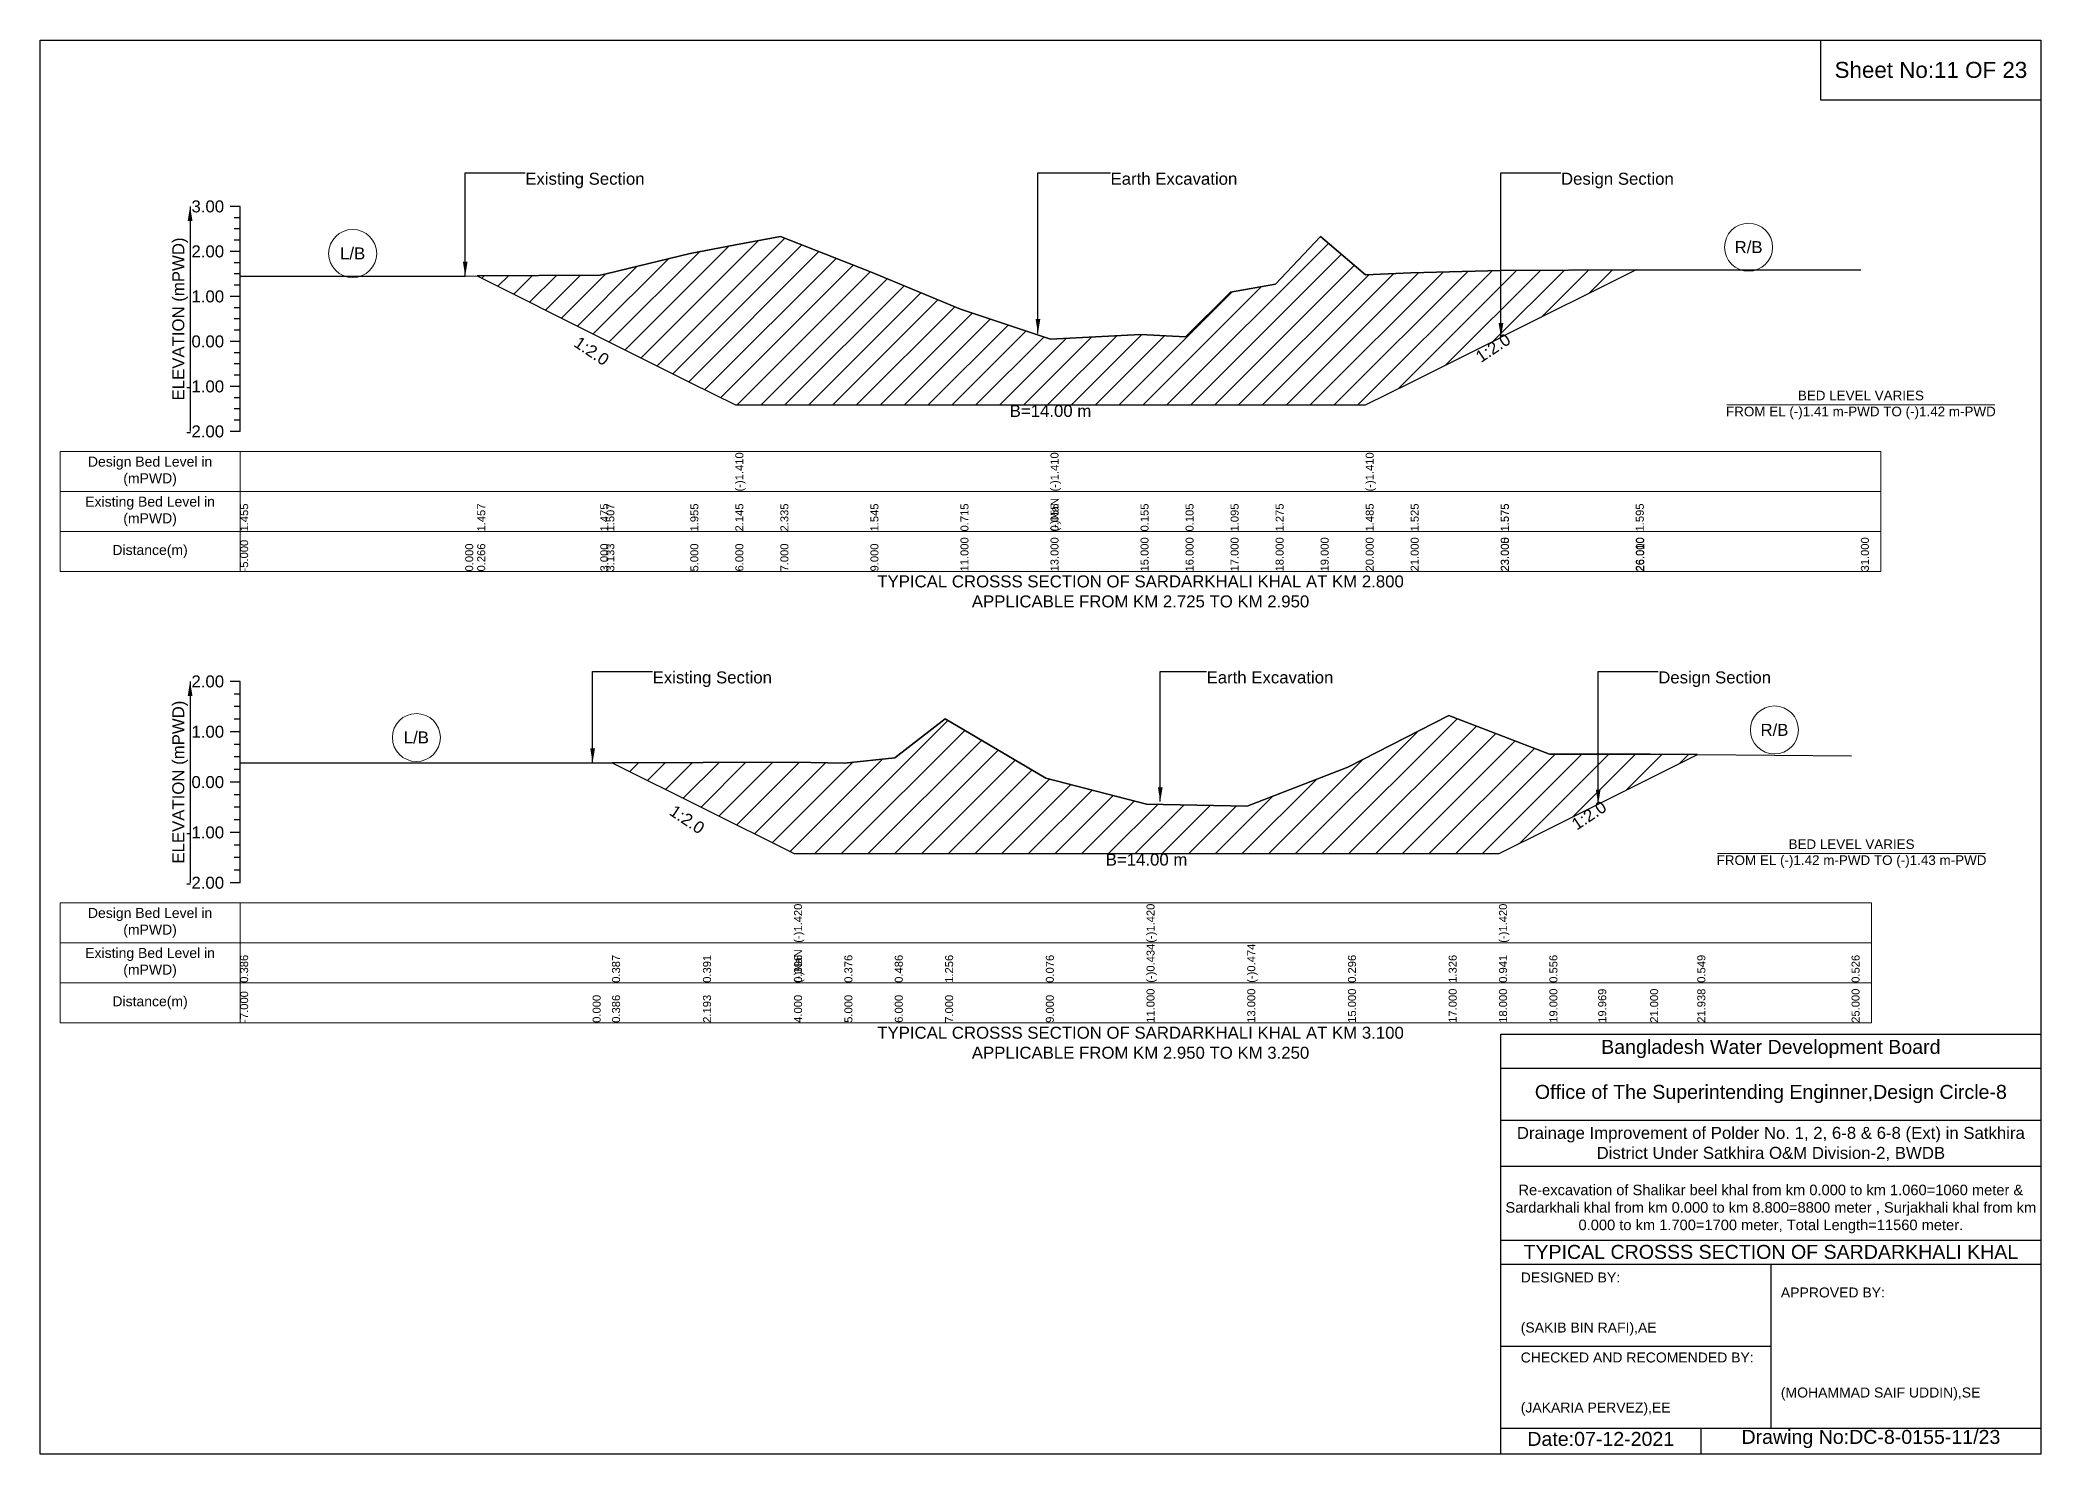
# Model space of a CAD drawing. Header units: inches. Extents: x 93000 to 506000, y -4242 to 0.
# Drawn here: x 200000 to 206000, y -4242 to 0 of the extents above; entities that cross this region are included whole.
import ezdxf

# ---------------------------------------------------------------- set-up
doc = ezdxf.new("R2010")
doc.units = ezdxf.units.IN
doc.header["$LTSCALE"] = 7
doc.header["$MEASUREMENT"] = 0
for name, color, linetype, lineweight in [('Cross section Data Border', 7, 'Continuous', 9), ('Cross Section Labels', 7, 'Continuous', 9), ('Existing_Bed_Level for Xsection', 7, 'Continuous', 25)]:
    doc.layers.add(name, color=color, linetype=linetype, lineweight=lineweight)
doc.styles.get("Standard").update_dxf_attribs({"font": 'arial.ttf'})
doc.dimstyles.get("Standard").update_dxf_attribs({"dimtxt": 0.18, "dimasz": 0.18, "dimexe": 0.18, "dimexo": 0.0625, "dimgap": 0.09, "dimtad": 0, "dimtih": 1, "dimtoh": 1, "dimdec": 4, "dimzin": 0, "dimdsep": 46, "dimtxsty": 'Standard', "dimcen": 0.09, "dimadec": 0, "dimazin": 0, "dimtfac": 1, "dimtdec": 4, "dimtofl": 0, "dimtmove": 0, "dimatfit": 3, "dimfxl": 1, "dimtolj": 1, "dimtzin": 0, "dimarcsym": 0})

msp = doc.modelspace()

# ---------------------------------------------------------------- hatches: boundary and pattern name
at = {"layer": 'Existing_Bed_Level for Xsection'}
h = msp.add_hatch(dxfattribs=at)
h.set_pattern_fill('ANSI31', color=256, scale=405, style=0)
h.paths.add_polyline_path([(201311, -707.8), (201680, -892.3), (201698, -901.3), (201950, -1027.3), (202085, -1094.8), (202220, -1094.8), (202490, -1094.8), (202760, -1094.8), (203030, -1094.8), (203300, -1094.8), (203435, -1094.8), (203570, -1094.8), (203705, -1094.8), (203840, -1094.8), (203975, -1094.8), (204110, -1027.3), (204380, -892.3), (204380.7, -891.9), (204785, -689.8), (204786.4, -689.1), (204785, -689.1), (204380.7, -691.8), (204380, -691.8), (204110, -698.6), (203975, -704), (203840, -589.2), (203705, -732.3), (203570, -756.6), (203435, -890.2), (203300, -883.5), (203030, -897), (202760, -807.9), (202490, -695.9), (202220, -589.2), (202085, -614.9), (201950, -640.5), (201698, -701), (201680, -705.3)])
h = msp.add_hatch(dxfattribs=at)
h.set_pattern_fill('ANSI31', color=256, scale=453, style=0)
h.paths.add_polyline_path([(201715.3, -2168), (201988.1, -2304.4), (202261, -2440.8), (202412, -2440.8), (202563, -2440.8), (202714, -2440.8), (203016, -2440.8), (203318, -2440.8), (203620, -2440.8), (203922, -2440.8), (204224, -2440.8), (204375, -2440.8), (204526, -2365.3), (204672.3, -2292.2), (204828, -2214.3), (204969.6, -2143.5), (204828, -2142.5), (204672.3, -2142.5), (204526, -2142.5), (204375, -2084.3), (204224, -2026.2), (203922, -2181.7), (203620, -2298), (203318, -2292), (203016, -2214.9), (202714, -2036.8), (202563, -2153), (202412, -2169.7), (202261, -2166.6), (201988.1, -2167.3)])

# ---------------------------------------------------------------- linework, layer by layer
for points in [[(200000, 0), (206000, 0), (206000, -4242), (200000, -4242)], [(205340, 0), (206000, 0), (206000, -180), (205340, -180)]]:
    msp.add_lwpolyline(points, close=True)
for points in [[(204380, -4242), (204380, -2982), (206000, -2982)], [(204380, -3084), (206000, -3084)], [(204380, -3240), (206000, -3240)], [(204380, -3378), (206000, -3378)], [(204380, -3600), (206000, -3600)], [(204380, -3672), (206000, -3672)], [(205190, -3672), (205190, -4164)], [(204380, -3918), (205190, -3918)], [(204380, -4164), (206000, -4164)], [(204980, -4164), (204980, -4242)]]:
    msp.add_lwpolyline(points)
at = {"layer": 'Cross section Data Border'}
for points in [[(200060, -1234.4), (205520, -1234.4), (205520, -1594.4), (200060, -1594.4)], [(200060, -2588.4), (205492, -2588.4), (205492, -2948.4), (200060, -2948.4)]]:
    msp.add_lwpolyline(points, close=True, dxfattribs=at)
for points in [[(200600, -1234.4), (200600, -1594.4)], [(200060, -1354.4), (205520, -1354.4)], [(200060, -1474.4), (205520, -1474.4)], [(200600, -2588.4), (200600, -2948.4)], [(200060, -2708.4), (205492, -2708.4)], [(200060, -2828.4), (205492, -2828.4)]]:
    msp.add_lwpolyline(points, dxfattribs=at)
at = {"layer": 'Cross Section Labels'}
for points in [[(205058.1, -1094.8), (205861.9, -1094.8)], [(205030.1, -2440.8), (205833.9, -2440.8)]]:
    msp.add_lwpolyline(points, dxfattribs=at)
for centre in [(200937.5, -640.5), (205123.2, -621.6), (201128.5, -2092.6), (205200.8, -2069.8)]:
    msp.add_circle(centre, 72, dxfattribs=at)
at = {"layer": 'Existing_Bed_Level for Xsection'}
for points in [[(200600, -499.4), (200570, -499.4)], [(200600, -533.2), (200582, -533.2)], [(200600, -1174.4), (200600, -1039.4), (200600, -904.4), (200600, -769.4), (200600, -634.4), (200600, -499.4)], [(200600, -566.9), (200582, -566.9)], [(200600, -708), (201275, -708), (201311, -707.8), (201680, -705.3), (201698, -701), (201950, -640.5), (202085, -614.9), (202085, -614.9), (202220, -589.2), (202490, -695.9), (202760, -807.9), (203030, -897), (203030, -897), (203300, -883.5), (203435, -890.2), (203570, -756.6), (203705, -732.3), (203840, -589.2), (203975, -704), (203975, -704), (204110, -698.6), (204380, -691.8), (204380.7, -691.8), (204785, -689.1), (204786.4, -689.1), (205460, -689.1)], [(200600, -634.4), (200570, -634.4)], [(200600, -600.7), (200582, -600.7)], [(200600, -668.2), (200582, -668.2)], [(200600, -701.9), (200582, -701.9)], [(200600, -769.4), (200570, -769.4)], [(200600, -735.7), (200582, -735.7)], [(200600, -803.2), (200582, -803.2)], [(200600, -836.9), (200582, -836.9)], [(200600, -870.7), (200582, -870.7)], [(200600, -904.4), (200570, -904.4)], [(200600, -938.2), (200582, -938.2)], [(200600, -971.9), (200582, -971.9)], [(200600, -1005.7), (200582, -1005.7)], [(200600, -1039.4), (200570, -1039.4)], [(200600, -1073.2), (200582, -1073.2)], [(200600, -1106.9), (200582, -1106.9)], [(200600, -1174.4), (200570, -1174.4)], [(200600, -1140.7), (200582, -1140.7)], [(200600, -1924.4), (200570, -1924.4)], [(200600, -1962.2), (200582, -1962.2)], [(200600, -2528.4), (200600, -2377.4), (200600, -2226.4), (200600, -2075.4), (200600, -1924.4)], [(200600, -1999.9), (200582, -1999.9)], [(200600, -2037.7), (200582, -2037.7)], [(200600, -2168.1), (201657, -2168.1), (201715.3, -2168), (201988.1, -2167.3), (202261, -2166.6), (202261, -2166.6), (202412, -2169.7), (202563, -2153), (202714, -2036.8), (203016, -2214.9), (203318, -2292), (203318, -2292), (203620, -2298), (203922, -2181.7), (204224, -2026.2), (204375, -2084.3), (204375, -2084.3), (204526, -2142.5), (204672.3, -2142.5), (204828, -2142.5), (204969.6, -2143.5), (205432, -2147)], [(200600, -2075.4), (200570, -2075.4)], [(200600, -2113.2), (200582, -2113.2)], [(200600, -2150.9), (200582, -2150.9)], [(200600, -2188.7), (200582, -2188.7)], [(200600, -2226.4), (200570, -2226.4)], [(200600, -2264.2), (200582, -2264.2)], [(200600, -2301.9), (200582, -2301.9)], [(200600, -2339.7), (200582, -2339.7)], [(200600, -2377.4), (200570, -2377.4)], [(200600, -2415.2), (200582, -2415.2)], [(200600, -2452.9), (200582, -2452.9)], [(200600, -2490.7), (200582, -2490.7)], [(200600, -2528.4), (200570, -2528.4)]]:
    msp.add_lwpolyline(points, dxfattribs=at)
for points in [[(201311, -707.8), (201311, -707.8), (201680, -892.3), (201698, -901.3), (201950, -1027.3), (202085, -1094.8), (202085, -1094.8), (202220, -1094.8), (202490, -1094.8), (202760, -1094.8), (203030, -1094.8), (203030, -1094.8), (203300, -1094.8), (203435, -1094.8), (203570, -1094.8), (203705, -1094.8), (203840, -1094.8), (203975, -1094.8), (203975, -1094.8), (204110, -1027.3), (204380, -892.3), (204380.7, -891.9), (204785, -689.8), (204786.4, -689.1), (204785, -689.1), (204380.7, -691.8), (204380, -691.8), (204110, -698.6), (203975, -704), (203975, -704), (203840, -589.2), (203705, -732.3), (203570, -756.6), (203435, -890.2), (203300, -883.5), (203030, -897), (203030, -897), (202760, -807.9), (202490, -695.9), (202220, -589.2), (202085, -614.9), (202085, -614.9), (201950, -640.5), (201698, -701), (201680, -705.3), (201311, -707.8)], [(201715.3, -2168), (201988.1, -2304.4), (202261, -2440.8), (202261, -2440.8), (202412, -2440.8), (202563, -2440.8), (202714, -2440.8), (203016, -2440.8), (203318, -2440.8), (203318, -2440.8), (203620, -2440.8), (203922, -2440.8), (204224, -2440.8), (204375, -2440.8), (204375, -2440.8), (204526, -2365.3), (204672.3, -2292.2), (204828, -2214.3), (204969.6, -2143.5), (204969.6, -2143.5), (204969.6, -2143.5), (204828, -2142.5), (204672.3, -2142.5), (204526, -2142.5), (204375, -2084.3), (204375, -2084.3), (204224, -2026.2), (203922, -2181.7), (203620, -2298), (203318, -2292), (203318, -2292), (203016, -2214.9), (202714, -2036.8), (202563, -2153), (202412, -2169.7), (202261, -2166.6), (202261, -2166.6), (201988.1, -2167.3)]]:
    msp.add_lwpolyline(points, close=True, dxfattribs=at)

# ---------------------------------------------------------------- texts
at = {"attachment_point": 5}
for s, insert, char_height in [('Sheet No:11 OF 23', (205670, -90), 48), ('Bangladesh Water Development Board', (205190, -3027), 42), ('Office of The Superintending Enginner,Design Circle-8', (205190, -3162), 42)]:
    msp.add_mtext(s, dxfattribs=dict(at, insert=insert, char_height=char_height))
for s, insert, char_height, width, attachment_point in [('Drainage Improvement of Polder No. 1, 2, 6-8 & 6-8 (Ext) in Satkhira District Under Satkhira O&M Division-2, BWDB', (205190, -3312), 36, 1680, 5), ('Re-excavation of Shalikar beel khal from km 0.000 to km 1.060=1060 meter & Sardarkhali khal from km 0.000 to km 8.800=8800 meter , Surjakhali khal from km 0.000 to km 1.700=1700 meter, Total Length=11560 meter.', (205190, -3507), 31.4683, 1620, 5), ('TYPICAL CROSSS SECTION OF SARDARKHALI KHAL', (205190, -3636), 42, 1680, 5), ('DESIGNED BY:^J^J^J(SAKIB BIN RAFI),AE', (204440, -3792), 30, 840, 4), ('APPROVED BY:^J^J^J^J^J^J(MOHAMMAD SAIF UDDIN),SE', (205220, -3912), 30, 840, 4), ('CHECKED AND RECOMENDED BY:^J^J^J(JAKARIA PERVEZ),EE', (204440, -4032), 30, 840, 4), ('Date:07-12-2021', (204680, -4197), 42, 840, 5), ('Drawing No:DC-8-0155-11/23', (205490, -4197), 42, 1320, 5)]:
    msp.add_mtext(s, dxfattribs=dict(insert=insert, char_height=char_height, width=width, attachment_point=attachment_point))
at = {"layer": 'Cross section Data Border', "char_height": 30, "width": 480, "attachment_point": 5}
for s, insert in [('Design Bed Level in (mPWD)', (200330, -1294.4)), ('Existing Bed Level in (mPWD)', (200330, -1414.4)), ('Distance(m)', (200330, -1534.4)), ('Design Bed Level in (mPWD)', (200330, -2648.4)), ('Existing Bed Level in (mPWD)', (200330, -2768.4)), ('Distance(m)', (200330, -2888.4))]:
    msp.add_mtext(s, dxfattribs=dict(at, insert=insert))
at = {"layer": 'Cross Section Labels'}
for s, insert, char_height, attachment_point in [('Existing Section', (201455, -398.2), 36, 1), ('Earth Excavation', (203210, -398.2), 36, 1), ('Design Section', (204560.7, -398.2), 36, 1), ('L/B', (200937.5, -640.5), 36, 5), ('R/B', (205123.2, -621.6), 36, 5), ('BED LEVEL VARIES ^JFROM EL (-)1.41 m-PWD TO (-)1.42 m-PWD', (205460, -1094.8), 28.8, 5), ('B=14.00 m', (203030, -1094.8), 36, 2), ('TYPICAL CROSSS SECTION OF SARDARKHALI KHAL AT KM 2.800^JAPPLICABLE FROM KM 2.725 TO KM 2.950', (203300, -1654.4), 36, 5), ('Existing Section', (201837, -1894.2), 36, 1), ('Earth Excavation', (203498, -1894.2), 36, 1), ('Design Section', (204852.3, -1894.2), 36, 1), ('L/B', (201128.5, -2092.6), 36, 5), ('R/B', (205200.8, -2069.8), 36, 5), ('BED LEVEL VARIES ^JFROM EL (-)1.42 m-PWD TO (-)1.43 m-PWD', (205432, -2440.8), 28.8, 5), ('B=14.00 m', (203318, -2440.8), 36, 2), ('TYPICAL CROSSS SECTION OF SARDARKHALI KHAL AT KM 3.100^JAPPLICABLE FROM KM 2.950 TO KM 3.250', (203300, -3008.4), 36, 5)]:
    msp.add_mtext(s, dxfattribs=dict(at, insert=insert, char_height=char_height, attachment_point=attachment_point))
at = {"layer": 'Cross Section Labels', "char_height": 36, "attachment_point": 2}
for insert, rotation in [((201664.2, -918.1), 326.30993), ((204346.9, -908.8), 33.69007), ((201950.4, -2323.3), 326.30993), ((204634.6, -2311.1), 33.69007)]:
    msp.add_mtext('1:2.0', dxfattribs=dict(at, insert=insert, rotation=rotation))
at = {"layer": 'Existing_Bed_Level for Xsection', "char_height": 36, "attachment_point": 6}
for s, insert in [('3.00', (200552, -499.4)), ('2.00', (200552, -634.4)), ('1.00', (200552, -769.4)), ('0.00', (200552, -904.4)), ('-1.00', (200552, -1039.4)), ('-2.00', (200552, -1174.4)), ('2.00', (200552, -1924.4)), ('1.00', (200552, -2075.4)), ('0.00', (200552, -2226.4)), ('-1.00', (200552, -2377.4)), ('-2.00', (200552, -2528.4))]:
    msp.add_mtext(s, dxfattribs=dict(at, insert=insert))
at = {"layer": 'Existing_Bed_Level for Xsection', "rotation": 90}
for s, insert, char_height, attachment_point in [('ELEVATION (mPWD)', (200420, -836.9), 36, 5), ('(-)1.410', (202085, -1354.4), 24, 1), ('(-)1.410', (203030, -1354.4), 24, 1), ('(-)1.410', (203975, -1354.4), 24, 1), ('(-)NaN', (203030, -1474.4), 24, 1), ('1.455', (200600, -1474.4), 24, 1), ('1.455', (200600, -1474.4), 24, 1), ('1.457', (201311, -1474.4), 24, 1), ('1.475', (201680, -1474.4), 24, 1), ('1.507', (201698, -1474.4), 24, 1), ('1.955', (201950, -1474.4), 24, 1), ('2.145', (202085, -1474.4), 24, 1), ('2.145', (202085, -1474.4), 24, 1), ('2.145', (202085, -1474.4), 24, 1), ('2.335', (202220, -1474.4), 24, 1), ('2.335', (202220, -1474.4), 24, 1), ('1.545', (202490, -1474.4), 24, 1), ('0.715', (202760, -1474.4), 24, 1), ('0.055', (203030, -1474.4), 24, 1), ('0.055', (203030, -1474.4), 24, 1), ('0.155', (203300, -1474.4), 24, 1), ('0.105', (203435, -1474.4), 24, 1), ('1.095', (203570, -1474.4), 24, 1), ('1.275', (203705, -1474.4), 24, 1), ('1.485', (203975, -1474.4), 24, 1), ('1.485', (203975, -1474.4), 24, 1), ('1.485', (203975, -1474.4), 24, 1), ('1.525', (204110, -1474.4), 24, 1), ('1.575', (204380, -1474.4), 24, 1), ('1.575', (204380.7, -1474.4), 24, 1), ('1.595', (204785, -1474.4), 24, 1), ('1.595', (204785, -1474.4), 24, 1), ('1.595', (204785, -1474.4), 24, 1), ('11.000', (202760, -1594.4), 24, 1), ('13.000', (203030, -1594.4), 24, 1), ('13.000', (203030, -1594.4), 24, 1), ('13.000', (203030, -1594.4), 24, 1), ('15.000', (203300, -1594.4), 24, 1), ('16.000', (203435, -1594.4), 24, 1), ('17.000', (203570, -1594.4), 24, 1), ('18.000', (203705, -1594.4), 24, 1), ('19.000', (203840, -1594.4), 24, 1), ('20.000', (203975, -1594.4), 24, 1), ('20.000', (203975, -1594.4), 24, 1), ('20.000', (203975, -1594.4), 24, 1), ('21.000', (204110, -1594.4), 24, 1), ('23.000', (204380, -1594.4), 24, 1), ('23.005', (204380.7, -1594.4), 24, 1), ('26.000', (204785, -1594.4), 24, 1), ('26.010', (204786.4, -1594.4), 24, 1), ('31.000', (205460, -1594.4), 24, 1), ('-5.000', (200600, -1594.4), 24, 1), ('0.000', (201275, -1594.4), 24, 1), ('0.266', (201311, -1594.4), 24, 1), ('3.000', (201680, -1594.4), 24, 1), ('3.133', (201698, -1594.4), 24, 1), ('5.000', (201950, -1594.4), 24, 1), ('6.000', (202085, -1594.4), 24, 1), ('6.000', (202085, -1594.4), 24, 1), ('6.000', (202085, -1594.4), 24, 1), ('7.000', (202220, -1594.4), 24, 1), ('9.000', (202490, -1594.4), 24, 1), ('ELEVATION (mPWD)', (200420, -2226.4), 36, 5), ('(-)1.420', (202261, -2708.4), 24, 1), ('(-)1.420', (203318, -2708.4), 24, 1), ('(-)1.420', (204375, -2708.4), 24, 1), ('0.386', (200600, -2828.4), 24, 1), ('0.386', (200600, -2828.4), 24, 1), ('0.387', (201715.3, -2828.4), 24, 1), ('0.391', (201988.1, -2828.4), 24, 1), ('(-)NaN', (202261, -2828.4), 24, 1), ('0.396', (202261, -2828.4), 24, 1), ('0.396', (202261, -2828.4), 24, 1), ('0.376', (202412, -2828.4), 24, 1), ('0.486', (202563, -2828.4), 24, 1), ('1.256', (202714, -2828.4), 24, 1), ('0.076', (203016, -2828.4), 24, 1), ('(-)0.434', (203318, -2828.4), 24, 1), ('(-)0.434', (203318, -2828.4), 24, 1), ('(-)0.434', (203318, -2828.4), 24, 1), ('(-)0.474', (203620, -2828.4), 24, 1), ('0.296', (203922, -2828.4), 24, 1), ('1.326', (204224, -2828.4), 24, 1), ('0.941', (204375, -2828.4), 24, 1), ('0.941', (204375, -2828.4), 24, 1), ('0.941', (204375, -2828.4), 24, 1), ('0.556', (204526, -2828.4), 24, 1), ('0.556', (204526, -2828.4), 24, 1), ('0.556', (204526, -2828.4), 24, 1), ('0.549', (204969.6, -2828.4), 24, 1), ('0.526', (205432, -2828.4), 24, 1), ('-7.000', (200600, -2948.4), 24, 1), ('0.000', (201657, -2948.4), 24, 1), ('0.386', (201715.3, -2948.4), 24, 1), ('2.193', (201988.1, -2948.4), 24, 1), ('4.000', (202261, -2948.4), 24, 1), ('4.000', (202261, -2948.4), 24, 1), ('4.000', (202261, -2948.4), 24, 1), ('5.000', (202412, -2948.4), 24, 1), ('6.000', (202563, -2948.4), 24, 1), ('7.000', (202714, -2948.4), 24, 1), ('9.000', (203016, -2948.4), 24, 1), ('11.000', (203318, -2948.4), 24, 1), ('11.000', (203318, -2948.4), 24, 1), ('11.000', (203318, -2948.4), 24, 1), ('13.000', (203620, -2948.4), 24, 1), ('15.000', (203922, -2948.4), 24, 1), ('17.000', (204224, -2948.4), 24, 1), ('18.000', (204375, -2948.4), 24, 1), ('18.000', (204375, -2948.4), 24, 1), ('18.000', (204375, -2948.4), 24, 1), ('19.000', (204526, -2948.4), 24, 1), ('19.969', (204672.3, -2948.4), 24, 1), ('21.000', (204828, -2948.4), 24, 1), ('21.938', (204969.6, -2948.4), 24, 1), ('25.000', (205432, -2948.4), 24, 1)]:
    msp.add_mtext(s, dxfattribs=dict(at, insert=insert, char_height=char_height, attachment_point=attachment_point))

# ---------------------------------------------------------------- leaders
at = {"layer": 'Cross Section Labels', "annotation_type": 0, "has_hookline": 1, "hookline_direction": 0}
for points, text_width in [([(201275, -708), (201275, -398.2), (201454.9, -398.2)], 350.4), ([(202992.4, -880.3), (202992.4, -398.2), (203209.9, -398.2)], 372.7), ([(204380.7, -891.9), (204380.7, -398.2), (204560.6, -398.2)], 330.9), ([(201657, -2168.1), (201657, -1894.2), (201836.9, -1894.2)], 350.4), ([(203359.1, -2284.9), (203359.1, -1894.2), (203497.9, -1894.2)], 372.7), ([(204672.3, -2292.2), (204672.3, -1894.2), (204852.2, -1894.2)], 330.9)]:
    msp.add_leader(points, dimstyle='Standard', override={"dimasz": 43.2}, dxfattribs=dict(at, text_width=text_width))
at = {"layer": 'Existing_Bed_Level for Xsection'}
for points in [[(200450, -499.4), (200450, -1174.4)], [(200450, -1924.4), (200450, -2528.4)]]:
    msp.add_leader(points, dimstyle='Standard', override={"dimasz": 43.2}, dxfattribs=at)

doc.saveas('drawing.dxf')
